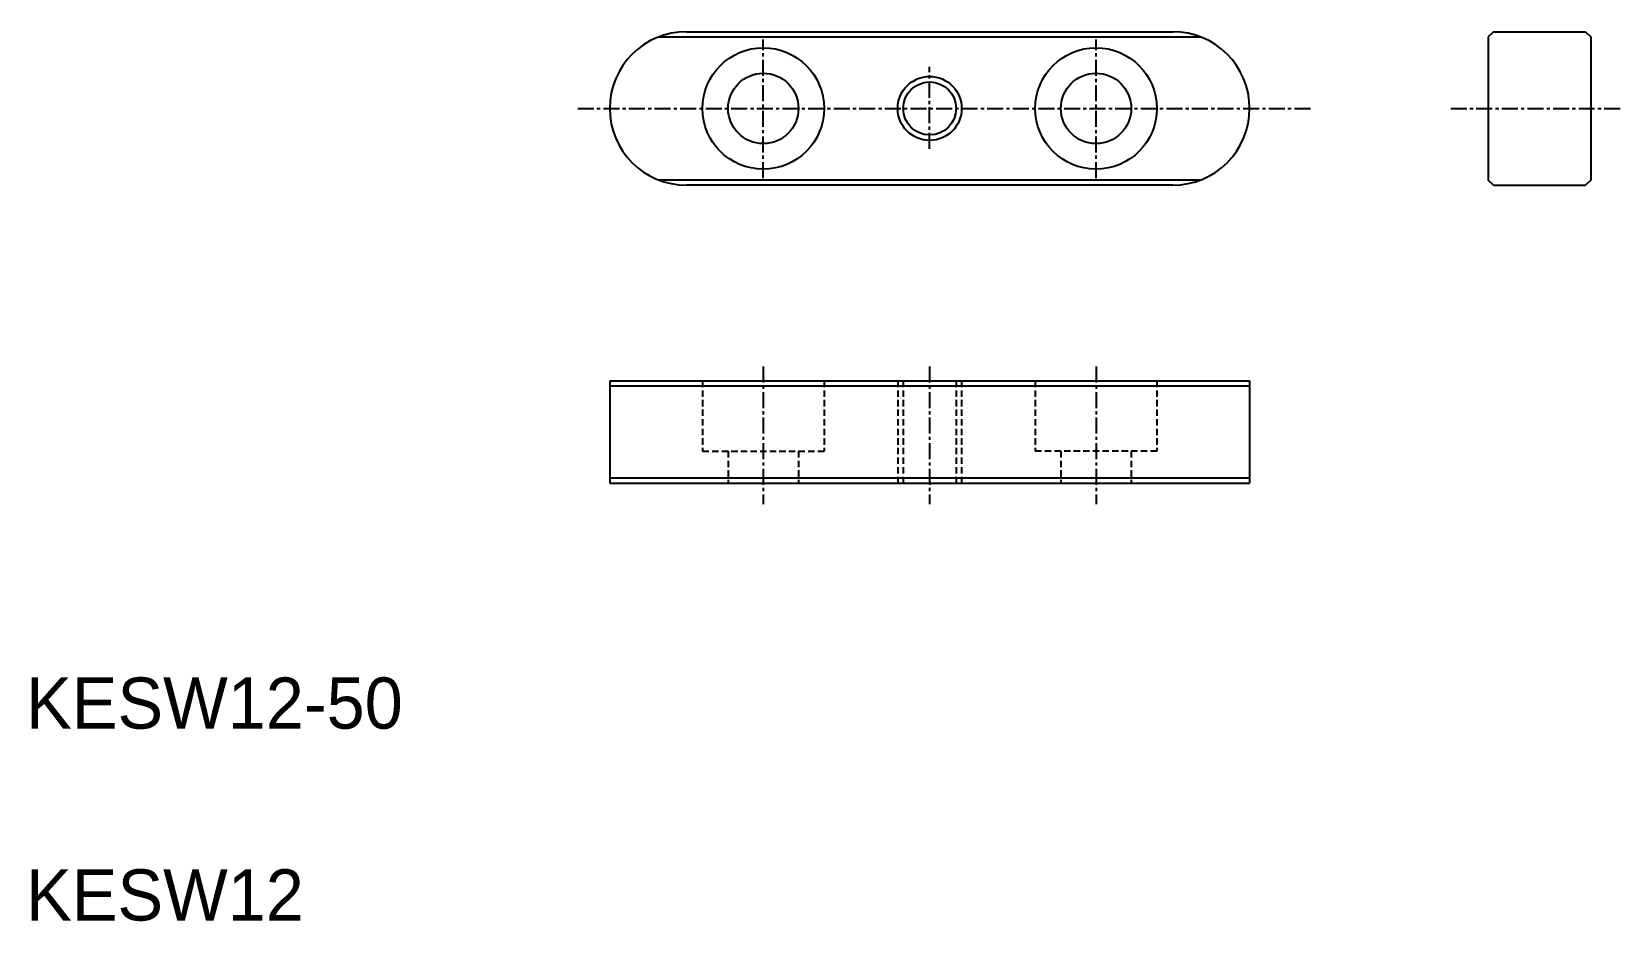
# Model space of a CAD drawing. Extents: x 10 to 135, y 10 to 79.
import ezdxf

# ---------------------------------------------------------------- set-up
doc = ezdxf.new("R2010")
doc.units = 0
doc.linetypes.add('CENTER', pattern=[2, 1.25, -0.25, 0.25, -0.25])
doc.linetypes.add('DASHED', pattern=[0.75, 0.5, -0.25])
doc.layers.get('0').update_dxf_attribs({"linetype": 'CONTINUOUS'})
doc.layers.add('CENTER', color=1, linetype='CENTER')

msp = doc.modelspace()

# ---------------------------------------------------------------- linework, layer by layer
at = {"color": 7, "linetype": 'CONTINUOUS'}
for p, q in [((61.61, 79.49), (99.61, 79.49)), ((124.67, 79.49), (124.27, 79.09)), ((124.67, 79.49), (131.87, 79.49)), ((131.87, 79.49), (132.27, 79.09)), ((124.27, 79.09), (124.27, 67.89)), ((132.27, 79.09), (132.27, 67.89)), ((99.61, 67.49), (61.61, 67.49)), ((124.67, 67.49), (124.27, 67.89)), ((124.67, 67.49), (131.87, 67.49)), ((132.27, 67.89), (131.87, 67.49)), ((55.61, 52.2), (105.61, 52.2)), ((55.61, 52.2), (55.61, 44.2)), ((105.61, 52.2), (105.61, 44.2)), ((55.61, 44.2), (105.61, 44.2))]:
    msp.add_line(p, q, dxfattribs=at)
at = {"color": 3, "linetype": 'CONTINUOUS'}
for p, q in [((59.45, 79.09), (101.76, 79.09)), ((101.76, 67.89), (59.45, 67.89)), ((55.61, 51.8), (105.61, 51.8)), ((55.61, 44.6), (105.61, 44.6))]:
    msp.add_line(p, q, dxfattribs=at)
at = {"color": 3, "linetype": 'DASHED'}
for p, q in [((62.86, 52.2), (62.86, 46.7)), ((72.36, 52.2), (72.36, 46.7)), ((78.11, 52.2), (78.11, 44.2)), ((78.54, 52.2), (78.54, 44.2)), ((82.67, 52.2), (82.67, 44.2)), ((83.11, 52.2), (83.11, 44.2)), ((88.86, 52.2), (88.86, 46.7)), ((98.36, 52.2), (98.36, 46.7)), ((62.86, 46.7), (72.36, 46.7)), ((62.86, 46.7), (72.36, 46.7)), ((64.86, 46.7), (64.86, 44.2)), ((70.36, 46.7), (70.36, 44.2)), ((98.36, 46.7), (88.86, 46.7)), ((98.36, 46.7), (88.86, 46.7)), ((90.86, 46.7), (90.86, 44.2)), ((96.36, 46.7), (96.36, 44.2))]:
    msp.add_line(p, q, dxfattribs=at)
at = {"color": 7, "linetype": 'CONTINUOUS'}
for centre, radius in [((67.61, 73.49), 4.75), ((93.61, 73.49), 4.75), ((67.61, 73.49), 2.75), ((93.61, 73.49), 2.75), ((80.61, 73.49), 2.07)]:
    msp.add_circle(centre, radius, dxfattribs=at)
at = {"color": 3, "linetype": 'CONTINUOUS'}
msp.add_circle((80.61, 73.49), 2.5, dxfattribs=at)
at = {"color": 7, "linetype": 'CONTINUOUS'}
for centre, start, end in [((61.61, 73.49), 90, 270), ((99.61, 73.49), 270, 90)]:
    msp.add_arc(centre, 6, start, end, dxfattribs=at)
at = {"layer": 'CENTER', "color": 1, "linetype": 'CENTER'}
for p, q in [((67.61, 68.05), (67.61, 78.89)), ((93.61, 68.05), (93.61, 78.89)), ((80.61, 70.33), (80.61, 76.74)), ((53.11, 73.49), (110.61, 73.49)), ((121.33, 73.49), (134.58, 73.49)), ((67.61, 53.32), (67.61, 42.54)), ((80.61, 53.32), (80.61, 42.54)), ((93.61, 53.32), (93.61, 42.54))]:
    msp.add_line(p, q, dxfattribs=at)

# ---------------------------------------------------------------- texts
at = {"color": 7, "linetype": 'CONTINUOUS'}
for s, p in [('KESW12-50', (10, 25)), ('KESW12', (10, 10))]:
    msp.add_text(s, height=4, dxfattribs=at).set_placement(p)

doc.saveas('drawing.dxf')
